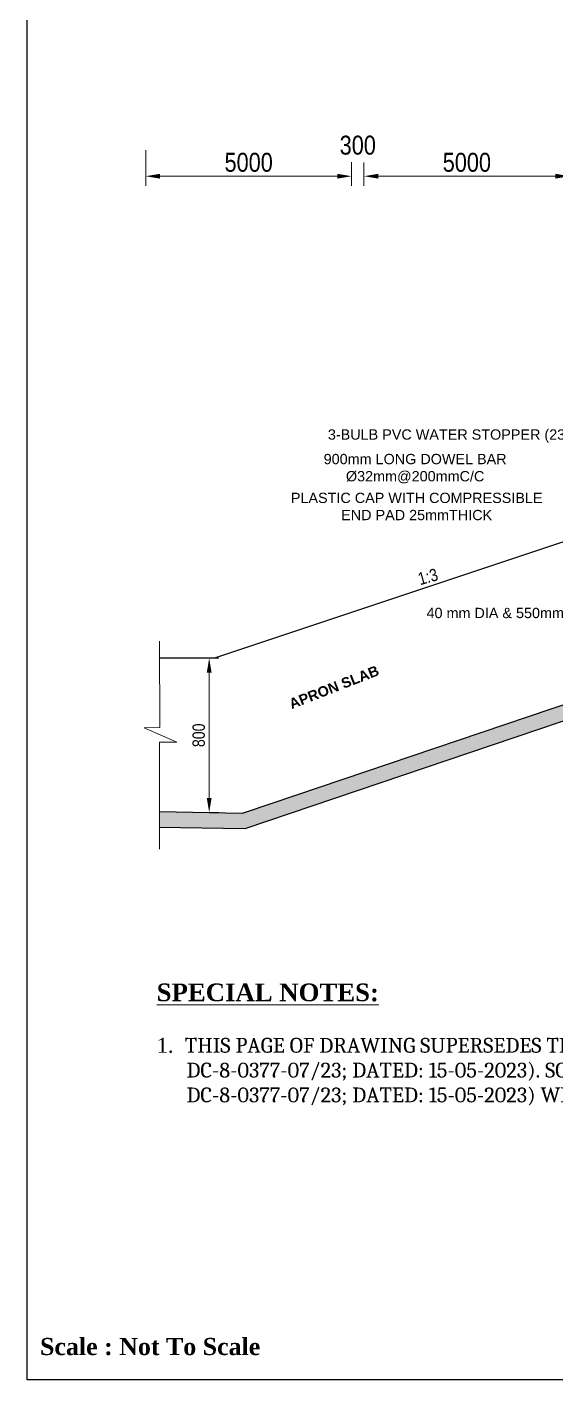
# Model space of a CAD drawing. Extents: x -119161 to 3778985, y -718511 to -30958.
# Drawn here: x 2812443 to 2825288, y -718511 to -685653 of the extents above; entities that cross this region are included whole.
import ezdxf

# ---------------------------------------------------------------- set-up
doc = ezdxf.new("R2010")
doc.units = 0
doc.header["$MEASUREMENT"] = 0
doc.layers.get('DEFPOINTS').update_dxf_attribs({"linetype": 'CONTINUOUS'})
doc.layers.add('Dim', color=7, linetype='CONTINUOUS', lineweight=9)
doc.layers.add('Dimension', color=8, linetype='CONTINUOUS', lineweight=18)
doc.layers.add('LINE', color=7, linetype='CONTINUOUS')
doc.layers.add('TEXT', color=10, linetype='CONTINUOUS')
doc.styles.add('1-2', font='arial.ttf')
doc.styles.add('ARIAL', font='ARIALN.TTF')
doc.styles.add('Arial-25', font='arial.ttf')
doc.styles.add('BIG', font='ROMANT.SHX')
doc.styles.add('dimText', font='ARIALN.TTF')
doc.dimstyles.new('dim_230', dxfattribs={"dimtxt": 460, "dimasz": 460, "dimexe": 230, "dimexo": 100, "dimgap": 100, "dimtad": 1, "dimdec": 0, "dimzin": 0, "dimdsep": 46, "dimtxsty": 'dimText', "dimcen": 0.09, "dimclrd": 256, "dimclre": 256, "dimclrt": 7, "dimadec": 0, "dimazin": 0, "dimtfac": 1, "dimtdec": 0, "dimtofl": 0, "dimtmove": 0, "dimatfit": 3, "dimfxl": 1, "dimtolj": 1, "dimtzin": 0, "dimlwd": -1, "dimlwe": -1, "dimarcsym": 0})

# ---------------------------------------------------------------- blocks, each defined once
blk = doc.blocks.new('*D1538')
at = {"layer": 'DEFPOINTS', "color": 0, "lineweight": -2, "ltscale": 500}
for p in [(2816157, -700979), (2816867, -700979), (2816407, -704729)]:
    blk.add_point(p, dxfattribs=at)
at = {"layer": 'Dim', "ltscale": 500}
for p, q in [((2816257, -700979), (2817097, -700979)), ((2816867, -704379), (2816867, -701329)), ((2816507, -704729), (2817097, -704729))]:
    blk.add_line(p, q, dxfattribs=at)
at = {"layer": 'Dim', "lineweight": -2, "ltscale": 500}
for points in [[(2816808, -701329), (2816925, -701329), (2816867, -700979)], [(2816808, -704379), (2816925, -704379), (2816867, -704729)]]:
    blk.add_solid(points, dxfattribs=at)
at = {"layer": 'Dim', "color": 7, "ltscale": 500, "insert": (2816613, -702854), "char_height": 300, "attachment_point": 5, "rotation": 90, "style": 'dimText'}
blk.add_mtext('\\A1;800', dxfattribs=at)
blk = doc.blocks.new('*D1522')
at = {"layer": 'DEFPOINTS', "color": 0, "lineweight": -2, "ltscale": 500}
for p in [(2820325, -688834), (2820625, -688842), (2820625, -689276)]:
    blk.add_point(p, dxfattribs=at)
at = {"layer": 'Dim', "ltscale": 500}
for p, q in [((2820325, -688934), (2820325, -689506)), ((2820625, -688942), (2820625, -689506)), ((2819975, -689276), (2819625, -689276)), ((2820975, -689276), (2821325, -689276))]:
    blk.add_line(p, q, dxfattribs=at)
at = {"layer": 'Dim', "lineweight": -2, "ltscale": 500}
for points in [[(2819975, -689218), (2819975, -689334), (2820325, -689276)], [(2820975, -689218), (2820975, -689334), (2820625, -689276)]]:
    blk.add_solid(points, dxfattribs=at)
at = {"layer": 'Dim', "color": 7, "ltscale": 500, "insert": (2820475, -688524), "char_height": 460, "attachment_point": 5, "style": 'dimText'}
blk.add_mtext('\\A1;300', dxfattribs=at)
blk = doc.blocks.new('*D1523')
at = {"layer": 'DEFPOINTS', "color": 0, "lineweight": -2, "ltscale": 500}
for p in [(2825625, -688547), (2820625, -688880), (2820625, -689276)]:
    blk.add_point(p, dxfattribs=at)
at = {"layer": 'Dim', "ltscale": 500}
for p, q in [((2825625, -688647), (2825625, -689506)), ((2820625, -688980), (2820625, -689506)), ((2825275, -689276), (2820975, -689276))]:
    blk.add_line(p, q, dxfattribs=at)
at = {"layer": 'Dim', "lineweight": -2, "ltscale": 500}
for points in [[(2820975, -689217), (2820975, -689334), (2820625, -689276)], [(2825275, -689217), (2825275, -689334), (2825625, -689276)]]:
    blk.add_solid(points, dxfattribs=at)
at = {"layer": 'Dim', "color": 7, "ltscale": 500, "insert": (2823125, -688941), "char_height": 460, "attachment_point": 5, "style": 'dimText'}
blk.add_mtext('\\A1;5000', dxfattribs=at)
blk = doc.blocks.new('*D1524')
at = {"layer": 'DEFPOINTS', "color": 0, "lineweight": -2, "ltscale": 500}
for p in [(2815325, -688547), (2820325, -688880), (2820325, -689276)]:
    blk.add_point(p, dxfattribs=at)
at = {"layer": 'Dim', "ltscale": 500}
for p, q in [((2815325, -688647), (2815325, -689506)), ((2820325, -688980), (2820325, -689506)), ((2815675, -689276), (2819975, -689276))]:
    blk.add_line(p, q, dxfattribs=at)
at = {"layer": 'Dim', "lineweight": -2, "ltscale": 500}
for points in [[(2815675, -689217), (2815675, -689334), (2815325, -689276)], [(2819975, -689217), (2819975, -689334), (2820325, -689276)]]:
    blk.add_solid(points, dxfattribs=at)
at = {"layer": 'Dim', "color": 7, "ltscale": 500, "insert": (2817825, -688941), "char_height": 460, "attachment_point": 5, "style": 'dimText'}
blk.add_mtext('\\A1;5000', dxfattribs=at)

msp = doc.modelspace()

# ---------------------------------------------------------------- hatches: boundary and pattern name
at = {"layer": 'Dim'}
h = msp.add_hatch(dxfattribs=at)
h.set_pattern_fill('AR-CONC', color=8, scale=100)
h.set_pattern_definition([(50, (984250.8, -854975.4), (717.26018, -62.75213), [75, -825]), (355, (984250.8, -854975.4), (-138.75133, 752.19213), [60, -660]), (100.451444, (984310.6, -854980.64), (578.50885, 689.44), [63.7402, -701.1421]), (46.1842, (984250.8, -854775.4), (1067.24133, -165.5193), [112.5, -1237.5]), (96.635635, (984339.7, -854789.2), (934.66195, 974.1186), [95.61034, -1051.71376]), (351.184164, (984250.8, -854775.4), (934.66195, 974.1186), [90, -990]), (21, (984350.8, -854825.4), (596.90705, -402.6189), [75, -825]), (326, (984350.8, -854825.4), (243.31533, 725.15005), [60, -660]), (71.451445, (984400.54, -854858.96), (840.22238, 322.53115), [63.7402, -701.1421]), (37.5, (984250.8, -854975.4), (12.159855, 332.893854), [0, -652, 0, -670, 0, -662.5]), (7.5, (984250.8, -854975.4), (263.06954, 394.41171), [0, -382, 0, -637, 0, -252.5]), (327.5, (984027.8, -854975.4), (533.822436, -22.55487), [0, -250, 0, -780, 0, -1035]), (317.5, (983927.8, -854975.4), (583.18617, 100.10498), [0, -325, 0, -518, 0, -735])])
h.paths.add_polyline_path([(2840903.8, -700504.5), (2830240.5, -700504.5), (2818488.7, -704478.8), (2817666.6, -704753), (2815657.9, -704714.8), (2815662.7, -705089.9), (2817724.3, -705129.1), (2818605, -704835.3), (2830298.5, -700879.5), (2840903.8, -700879.5)])

# ---------------------------------------------------------------- linework, layer by layer
at = {"layer": 'Dim', "color": 8}
msp.add_lwpolyline([(2815656.3, -700567.7), (2815670.8, -702667.8), (2815288.3, -702671.7), (2816084.1, -703018.4), (2815661.4, -703019.4), (2815663.1, -705622.2)], dxfattribs=at)
at = {"layer": 'LINE'}
msp.add_lwpolyline([(2887557.6, -718510.6), (2812442.8, -718510.6), (2812442.8, -665393.7), (2887557.6, -665393.7)], close=True, dxfattribs=at)
at = {"layer": 'LINE', "ltscale": 500}
for points in [[(2829672.6, -696754.5), (2816997.6, -700979.5)], [(2832171.3, -700504.5), (2830240.5, -700504.5), (2818412.8, -704504.5), (2817671.3, -704753.1), (2815662.6, -704714.9)], [(2816997.6, -700979.5), (2815660.2, -700979.5)], [(2840903.8, -700879.5), (2830298.5, -700879.5), (2817729, -705129.2)], [(2817729, -705129.2), (2817729, -705129.2), (2817729, -705129.2), (2815655.5, -705089.8)]]:
    msp.add_lwpolyline(points, dxfattribs=at)

# ---------------------------------------------------------------- texts
at = {"layer": 'Dimension', "color": 0, "lineweight": 13, "ltscale": 2, "char_height": 250, "attachment_point": 5, "style": '1-2'}
for s, insert, width in [('3-BULB PVC WATER STOPPER (230 mm)', (2823125.6, -695586.5), 9032.937), ('900mm LONG DOWEL BAR \\PØ32mm@200mmC/C', (2821868.5, -696378.4), 9032.937), ('PLASTIC CAP WITH COMPRESSIBLE\\PEND PAD 25mmTHICK', (2821906.1, -697297.9), 9032.937), ('40 mm DIA & 550mm LONG GI PIPE @200 C/C', (2825902.7, -699908.3), 7202.608)]:
    msp.add_mtext(s, dxfattribs=dict(at, insert=insert, width=width))
at = {"layer": 'Dimension', "color": 0, "lineweight": 13, "ltscale": 2, "insert": (2819898.7, -701685.7), "char_height": 250, "width": 4305.656, "attachment_point": 5, "rotation": 21.3372, "style": '1-2'}
msp.add_mtext('{\\fArial|b1|i0|c0|p34;\\C7;APRON SLAB}', dxfattribs=at)
at = {"layer": 'LINE', "color": 7, "lineweight": 9, "insert": (2815591.1, -708882.8), "char_height": 361.4625, "width": 26638.523, "attachment_point": 1, "style": 'Arial-25'}
msp.add_mtext('\\A1;{\\fTimes New Roman|b1|i0|c0|p18;\\H1.19x;\\LSPECIAL NOTES:\\H0.8403x;\\l^J}\\P\\pi-722.9,l722.9,t361.4,722.9;{\\fTimes New Roman|b0|i0|c0|p18;1.  \\A0;\\fCambria|b0|i0|c0|p18;\\C256;THIS PAGE OF DRAWING SUPERSEDES THE PAGE OF PREVIOUSLY APPROVED DRAWING ( DRAWING NO : DC-8-0377-07/23; DATED: 15-05-2023). SO THE PREVIOUSLY APPROVED PAGE OF DRAWING (DRAWING NO : DC-8-0377-07/23; DATED: 15-05-2023) WILL BE TREATED AS VOID.}', dxfattribs=at)
at = {"layer": 'LINE', "insert": (2815432.6, -717916.2), "char_height": 416.722, "width": 30814.437, "attachment_point": 8, "style": 'BIG'}
msp.add_mtext('{\\fTimes New Roman|b1|i0|c0|p18;Scale : Not To Scale}', dxfattribs=at)
at = {"layer": 'TEXT', "ltscale": 500, "style": 'ARIAL'}
msp.add_text('1:3', height=301.06, rotation=15.54193, dxfattribs=at).set_placement((2821987.7, -699210))

# ---------------------------------------------------------------- dimensions: what is measured, and where the dimension line sits
at = {"layer": 'Dim', "ltscale": 500}
dim = msp.add_linear_dim(base=(2820625.5, -689275.9), p1=(2820325.5, -688834), p2=(2820625.5, -688842.2), dimstyle='dim_230', override={"dimasz": 350, "dimsah": 1, "dimtmove": 2}, dxfattribs=at)
dim.commit()
dim.dimension.update_dxf_attribs({"geometry": '*D1522', "text_midpoint": (2820475.5, -688524.1), "dimtype": 160})
dim = msp.add_linear_dim(base=(2820325.5, -689275.6), p1=(2815325.5, -688546.8), p2=(2820325.5, -688879.8), angle=180, dimstyle='dim_230', override={"dimasz": 350, "dimsah": 1, "dimtmove": 2}, dxfattribs=at)
dim.commit()
dim.dimension.update_dxf_attribs({"geometry": '*D1524', "text_midpoint": (2817825.5, -688940.7)})
dim = msp.add_linear_dim(base=(2820625.5, -689275.6), p1=(2825625.5, -688546.8), p2=(2820625.5, -688879.8), dimstyle='dim_230', override={"dimasz": 350, "dimsah": 1, "dimtmove": 2}, dxfattribs=at)
dim.commit()
dim.dimension.update_dxf_attribs({"geometry": '*D1523', "text_midpoint": (2823125.5, -688940.7)})
dim = msp.add_linear_dim(base=(2816866.6, -700979.5), p1=(2816407.2, -704729), p2=(2816156.9, -700979.5), angle=90, text='800', dimstyle='dim_230', override={"dimtxt": 300, "dimasz": 350, "dimsah": 1, "dimtmove": 2}, dxfattribs=at)
dim.commit()
dim.dimension.update_dxf_attribs({"geometry": '*D1538', "text_midpoint": (2816613.5, -702854.2)})

doc.saveas('drawing.dxf')
